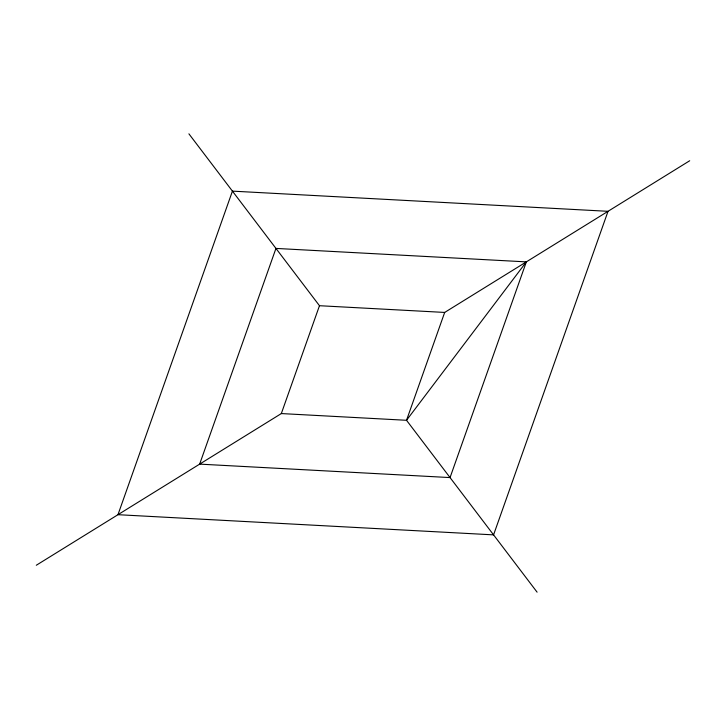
<?xml version="1.0" encoding="UTF-8"?>
<svg xmlns="http://www.w3.org/2000/svg" width="726" height="726" viewBox="0 0 726 726"><rect width="100%" height="100%" fill="white"/><g stroke="black" fill="none" stroke-linecap="round" stroke-linejoin="round"><path stroke-width="1.09" d="M36.3 565.255L281.325 413.566L319.476 305.71L188.905 133.838M689.7 160.745L444.675 312.434L406.524 420.29L537.095 592.162M526.35 261.877L450.047 477.581L199.65 464.123L275.953 248.419L526.35 261.877L406.524 420.29L281.325 413.566M319.476 305.71L444.675 312.434M232.429 191.129L117.975 514.689L493.571 534.871L608.025 211.311L232.429 191.129"/></g></svg>
